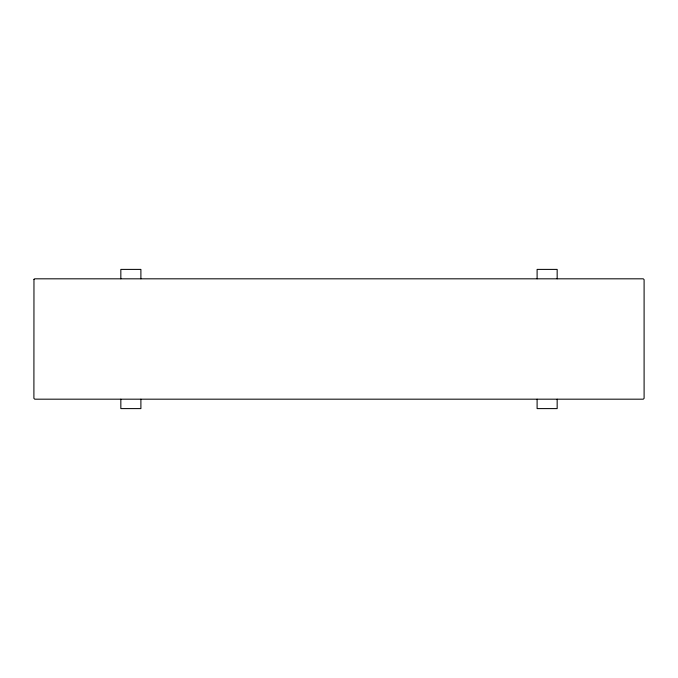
<?xml version="1.0" encoding="UTF-8"?>
<svg xmlns="http://www.w3.org/2000/svg" width="678" height="678" viewBox="0 0 678 678"><rect width="100%" height="100%" fill="white"/><g stroke="black" fill="none" stroke-linecap="round" stroke-linejoin="round"><path stroke-width="1.02" d="M557.163 278.777L557.163 269.395L537.103 269.395L537.103 278.777M557.163 399.223L557.163 408.605L537.103 408.605L537.103 399.223M140.897 278.777L140.897 269.395L120.837 269.395L120.837 278.777M140.897 399.223L140.897 408.605L120.837 408.605L120.837 399.223M33.968 279.336L33.9 398.35L34.739 399.181L643.261 399.181L644.1 398.35L644.1 279.65L643.261 278.819L34.739 278.819L33.968 279.336"/></g></svg>
